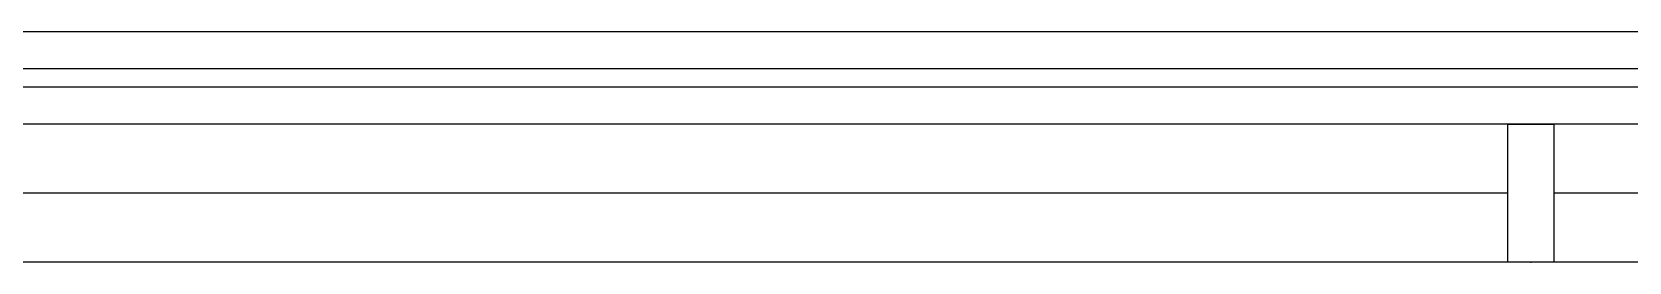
# Model space of a CAD drawing. Header units: millimetres. Extents: x -7614 to 421357, y 85218 to 341757.
# Drawn here: x 153415 to 155149, y 220767 to 221017 of the extents above; entities that cross this region are included whole.
import ezdxf

# ---------------------------------------------------------------- set-up
doc = ezdxf.new("R2010")
doc.units = ezdxf.units.MM
doc.header["$LTSCALE"] = 600
doc.header["$MEASUREMENT"] = 0
doc.layers.add('e-plan', color=9, linetype='CONTINUOUS')

msp = doc.modelspace()

# ---------------------------------------------------------------- linework, layer by layer
at = {"layer": 'e-plan'}
for p, q in [((158445.4, 221016.7), (151670.4, 221016.7)), ((158395.4, 220976.7), (151720.4, 220976.7)), ((158395.4, 220956.7), (151720.4, 220956.7)), ((158365.4, 220916.7), (151670.4, 220916.7)), ((155017.9, 220766.7), (155017.9, 220916.7)), ((155017.9, 220916.7), (155067.9, 220916.7)), ((155067.9, 220916.7), (155067.9, 220766.7)), ((155017.9, 220841.7), (153394.1, 220841.7)), ((156691.6, 220841.7), (155067.9, 220841.7)), ((158390.4, 220766.7), (151695.4, 220766.7)), ((155067.9, 220766.7), (155017.9, 220766.7))]:
    msp.add_line(p, q, dxfattribs=at)
msp.add_point((155042.9, 220766.7), dxfattribs=at)

doc.saveas('drawing.dxf')
